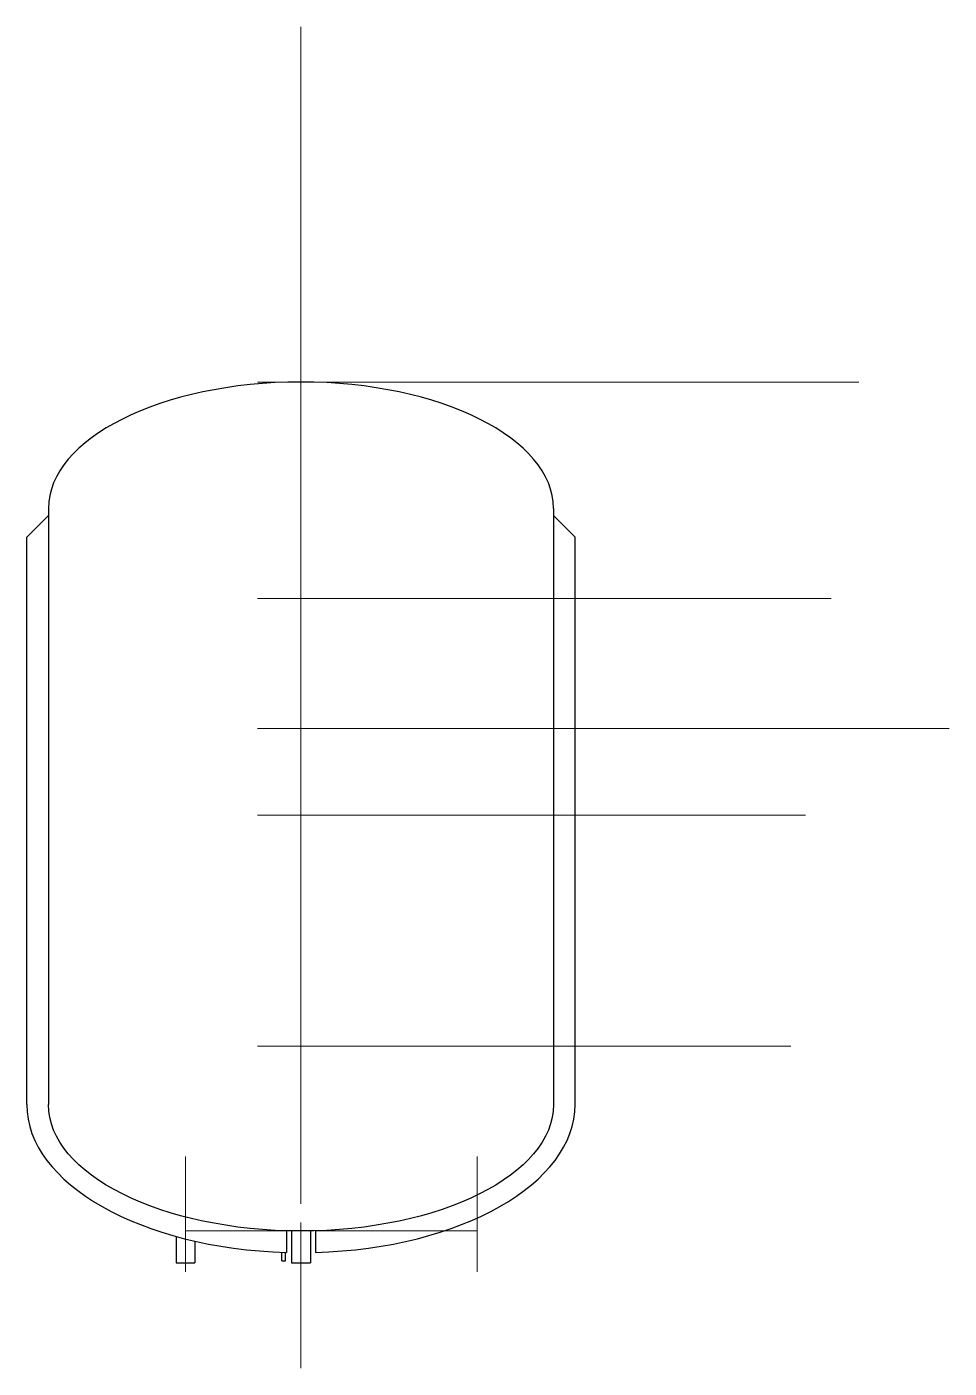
# Model space of a CAD drawing. Header units: millimetres. Extents: x 213 to 9368, y -909 to 3736.
# Drawn here: x 6172 to 9368, y -909 to 3736 of the extents above.
import ezdxf

# ---------------------------------------------------------------- set-up
doc = ezdxf.new("R2010")
doc.units = ezdxf.units.MM
doc.layers.add('2-辅助线', color=6, linetype='Continuous', lineweight=18)
doc.layers.add('3-设备轮廓线', color=7, linetype='Continuous', lineweight=25)

msp = doc.modelspace()

# ---------------------------------------------------------------- linework, layer by layer
at = {"layer": '2-辅助线'}
for p, q in [((7121.5, -339.2), (7121.5, 3736.4)), ((9054.8, 2506.4), (6970.3, 2506.4)), ((6970.3, 1756.4), (8959.1, 1756.4)), ((9367.5, 1306.4), (6970.3, 1306.4)), ((6970.3, 1006.4), (8869.8, 1006.4)), ((8818.7, 206.4), (6970.3, 206.4)), ((6721.5, -175.2), (6721.5, -575.4)), ((7731.5, -175.2), (7731.5, -575.4)), ((7121.5, -433.6), (7121.5, -404.2)), ((7071.5, -433.6), (6721.5, -433.6)), ((7121.5, -433.6), (7121.5, -908.6)), ((7121.5, -433.6), (7121.5, -871.1)), ((7171.5, -433.6), (7731.5, -433.6))]:
    msp.add_line(p, q, dxfattribs=at)
at = {"layer": '3-设备轮廓线'}
for p, q in [((6171.5, 1968.9), (6246.5, 2043.9)), ((6246.5, 2068.9), (6246.5, 3.9)), ((7996.5, 2068.9), (7996.5, 3.9)), ((8071.5, 1968.9), (7996.5, 2043.9)), ((6171.5, 3.9), (6171.5, 1968.9)), ((8071.5, 3.9), (8071.5, 1968.9)), ((6689, -452.5), (6689, -543.3)), ((7071.5, -432.9), (7071.5, -507.9)), ((7089, -433.3), (7089, -543.3)), ((7154, -433.3), (7154, -543.3)), ((7171.5, -432.9), (7171.5, -507.9)), ((6754, -468.7), (6754, -543.3)), ((7055.5, -537.3), (7055.5, -507.4)), ((7067.5, -537.3), (7067.5, -507.8)), ((6689, -543.3), (6754, -543.3)), ((7055.5, -537.3), (7067.5, -537.3)), ((7089, -543.3), (7154, -543.3))]:
    msp.add_line(p, q, dxfattribs=at)
for centre, major_axis, ratio, start_param, end_param in [((7121.5, 2068.9), (-875, 0), 0.5, 3.141593, 6.283185), ((7121.5, 3.9), (-950, 0), 0.539474, 0, 1.518146), ((7121.5, 3.9), (-950, 0), 0.539474, 1.623447, 3.141593)]:
    msp.add_ellipse(centre, major_axis=major_axis, ratio=ratio, start_param=start_param, end_param=end_param, dxfattribs=at)
at = {"layer": '3-设备轮廓线', "extrusion": (0, 0, -1)}
msp.add_ellipse((7121.5, 3.9), major_axis=(-875, 0), ratio=0.5, start_param=3.141593, end_param=6.283185, dxfattribs=at)

doc.saveas('drawing.dxf')
